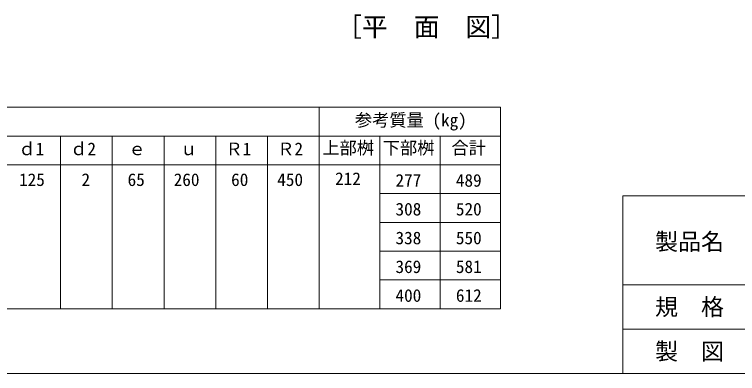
# Model space of a CAD drawing. Units: millimetres at full size; details may follow other scales. Extents: x 50430 to 101606, y 69050 to 91573.
# Drawn here: x 56250 to 57879, y 84256 to 85064 of the extents above; entities that cross this region are included whole.
import ezdxf
from ezdxf.enums import TextEntityAlignment as Align

# ---------------------------------------------------------------- set-up
doc = ezdxf.new("R2010")
doc.units = ezdxf.units.MM
doc.header["$LTSCALE"] = 50
doc.layers.add('寸法表', color=7, linetype='Continuous', lineweight=13)
doc.layers.add('枠', color=7, linetype='Continuous', lineweight=5)
doc.layers.add('文字', color=7, linetype='Continuous')
doc.styles.add('ＭＳ ゴシック', font='')
doc.styles.get('ＭＳ ゴシック').set_extended_font_data('MS Gothic')

msp = doc.modelspace()

# ---------------------------------------------------------------- linework, layer by layer
at = {"layer": '寸法表'}
for p, q in [((57345.32, 84855.57), (54701.76, 84855.57)), ((56937.08, 84855.57), (56937.08, 84401.97)), ((57345.32, 84855.57), (57345.32, 84401.97)), ((54954.22, 84790.77), (57345.32, 84790.77)), ((56353.89, 84790.77), (56353.89, 84401.97)), ((56470.53, 84790.77), (56470.53, 84401.97)), ((56587.17, 84790.77), (56587.17, 84401.97)), ((56703.81, 84790.77), (56703.81, 84401.97)), ((56820.45, 84790.77), (56820.45, 84401.97)), ((57073.16, 84790.77), (57073.16, 84401.97)), ((57209.24, 84790.77), (57209.24, 84401.97)), ((57345.32, 84725.97), (54701.76, 84725.97)), ((57073.16, 84661.17), (57345.32, 84661.17)), ((57073.16, 84596.37), (57345.32, 84596.37)), ((57073.16, 84531.57), (57345.32, 84531.57)), ((57073.16, 84466.77), (57345.32, 84466.77)), ((57345.32, 84401.97), (54701.76, 84401.97))]:
    msp.add_line(p, q, dxfattribs=at)
at = {"layer": '枠', "color": 5, "lineweight": 13}
for p, q in [((59421.16, 84655.96), (57621.16, 84655.96)), ((57621.16, 84255.96), (57621.16, 84655.96)), ((59421.16, 84455.96), (57621.16, 84455.96)), ((58821.16, 84355.96), (57621.16, 84355.96)), ((53821.16, 84255.96), (59421.16, 84255.96))]:
    msp.add_line(p, q, dxfattribs=at)

# ---------------------------------------------------------------- texts
at = {"layer": '寸法表', "style": 'ＭＳ ゴシック'}
for s, p in [('参考質量 (kg)', (57017.12, 84803.86)), ('ｄ1', (56259.01, 84739.05)), ('ｄ2', (56375.65, 84739.05)), ('ｅ', (56506.82, 84739.05)), ('Ｒ1', (56725.57, 84739.05)), ('Ｒ2', (56842.21, 84739.05)), ('上部桝', (56943.87, 84741.3)), ('下部桝', (57079.95, 84741.3)), ('合計', (57234.78, 84741.3)), ('ｕ', (56623.46, 84739.05)), ('125', (56260.53, 84669.67)), ('2', (56401.19, 84669.67)), ('65', (56505.06, 84669.67)), ('260', (56608.94, 84669.67)), ('60', (56738.34, 84669.67)), ('450', (56842.22, 84669.67)), ('212', (56972.62, 84671.92)), ('277', (57108.7, 84668.1)), ('489', (57244.78, 84668.1)), ('308', (57108.7, 84603.31)), ('520', (57244.78, 84603.31)), ('338', (57108.7, 84538.5)), ('550', (57244.78, 84538.5)), ('369', (57108.7, 84473.7)), ('581', (57244.78, 84473.7)), ('400', (57108.7, 84408.9)), ('612', (57244.78, 84408.9))]:
    msp.add_text(s, height=28.48, dxfattribs=at).set_placement(p, align=Align.BOTTOM_LEFT)
at = {"layer": '文字', "style": 'ＭＳ ゴシック'}
msp.add_text('［平\u3000面\u3000図］', height=42.72, dxfattribs=at).set_placement((56974.85, 85002.31), align=Align.BOTTOM_LEFT)
at = {"layer": '枠', "style": 'ＭＳ ゴシック'}
for s, p in [('製品名', (57771.16, 84552.97)), ('規\u3000格', (57771.16, 84405.96)), ('製\u3000図', (57771.16, 84305.96))]:
    msp.add_text(s, height=37.98, dxfattribs=at).set_placement(p, align=Align.MIDDLE_CENTER)

doc.saveas('drawing.dxf')
